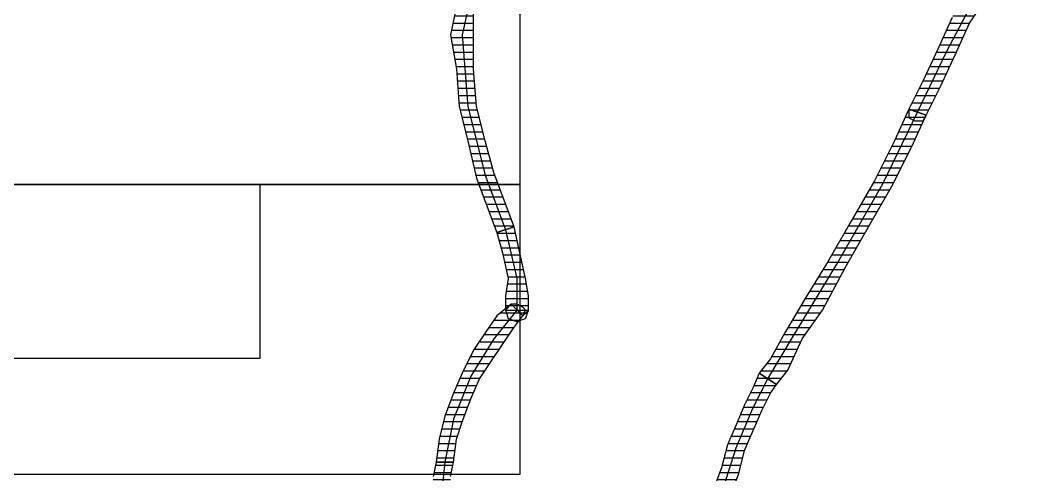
# Model space of a CAD drawing. Header units: millimetres. Extents: x 11489 to 12006, y 36725 to 37730.
# Drawn here: x 11715.71 to 11733.26, y 37620.44 to 37628.28 of the extents above; entities that cross this region are included whole.
import ezdxf

# ---------------------------------------------------------------- set-up
doc = ezdxf.new("R2010")
doc.units = ezdxf.units.MM
doc.layers.add('Kıtc-002 Çizgi', color=7, linetype='Continuous')
doc.layers.add('OC-Mutfak_Ekipman', color=252, linetype='Continuous')
pattern_1 = [(360, (-19413.11011, 29189.02214), (1e-16, 0.125), [25])]

# ---------------------------------------------------------------- blocks, each defined once
blk = doc.blocks.new('A$C30900C96')
at = {"layer": 'Kıtc-002 Çizgi'}
for points in [[(0, 7.916), (120, 7.916), (120, 92.916), (0, 92.916)], [(0, 2.916), (120, 2.916), (120, 7.916), (0, 7.916)], [(4.49, 7.916), (115.51, 7.916), (115.51, 4.916), (4.49, 4.916)]]:
    blk.add_lwpolyline(points, close=True, dxfattribs=at)
blk = doc.blocks.new('A$C0b4f8896')
at = {"ltscale": 30}
h = blk.add_hatch(dxfattribs=at)
h.set_pattern_fill('DC_LINES', color=256, scale=0.1, style=0)
h.set_pattern_definition(pattern_1)
edge = h.paths.add_edge_path(flags=0)
edge.add_line((54.244, 20.78), (54.095, 20.483))
edge.add_line((54.095, 20.483), (53.996, 20.235))
edge.add_line((53.996, 20.235), (53.897, 19.988))
edge.add_line((53.897, 19.988), (53.797, 19.79))
edge.add_line((53.797, 19.79), (53.698, 19.543))
edge.add_line((53.698, 19.543), (53.648, 19.246))
edge.add_line((53.648, 19.246), (53.648, 18.999))
edge.add_line((53.648, 18.999), (53.599, 18.751))
edge.add_line((53.599, 18.751), (53.897, 18.751))
edge.add_line((53.897, 18.751), (53.946, 18.999))
edge.add_line((53.946, 18.999), (53.946, 19.246))
edge.add_line((53.946, 19.246), (53.996, 19.444))
edge.add_line((53.996, 19.444), (54.095, 19.691))
edge.add_line((54.095, 19.691), (54.195, 19.889))
edge.add_line((54.195, 19.889), (54.294, 20.137))
edge.add_line((54.294, 20.137), (54.393, 20.384))
edge.add_line((54.393, 20.384), (54.542, 20.582))
h = blk.add_hatch(dxfattribs=at)
h.set_pattern_fill('DC_LINES', color=256, scale=0.1, style=0)
h.set_pattern_definition(pattern_1)
edge = h.paths.add_edge_path(flags=0)
edge.add_line((53.897, 18.751), (53.946, 18.999))
edge.add_line((53.946, 18.999), (53.946, 19.246))
edge.add_line((53.946, 19.246), (53.996, 19.444))
edge.add_line((53.996, 19.444), (54.095, 19.691))
edge.add_line((54.095, 19.691), (54.195, 19.889))
edge.add_line((54.195, 19.889), (54.294, 20.137))
edge.add_line((54.294, 20.137), (54.393, 20.384))
edge.add_line((54.393, 20.384), (54.542, 20.582))
edge.add_line((54.542, 20.582), (54.244, 20.78))
edge.add_line((54.244, 20.78), (54.095, 20.483))
edge.add_line((54.095, 20.483), (53.996, 20.235))
edge.add_line((53.996, 20.235), (53.897, 19.988))
edge.add_line((53.897, 19.988), (53.797, 19.79))
edge.add_line((53.797, 19.79), (53.698, 19.543))
edge.add_line((53.698, 19.543), (53.648, 19.246))
edge.add_line((53.648, 19.246), (53.648, 18.999))
edge.add_line((53.648, 18.999), (53.599, 18.751))
h = blk.add_hatch(dxfattribs=at)
h.set_pattern_fill('DC_LINES', color=256, scale=0.1, style=0)
h.set_pattern_definition(pattern_1)
edge = h.paths.add_edge_path(flags=0)
edge.add_line((48.333, 17.218), (48.432, 17.465))
edge.add_line((48.432, 17.465), (48.581, 17.762))
edge.add_line((48.581, 17.762), (48.73, 18.108))
edge.add_line((48.73, 18.108), (48.879, 18.454))
edge.add_line((48.879, 18.454), (48.979, 18.851))
edge.add_line((48.979, 18.851), (49.128, 19.246))
edge.add_line((49.128, 19.246), (49.227, 19.593))
edge.add_line((49.227, 19.593), (49.327, 19.889))
edge.add_line((49.327, 19.889), (49.029, 19.988))
edge.add_line((49.029, 19.988), (48.929, 19.691))
edge.add_line((48.929, 19.691), (48.83, 19.345))
edge.add_line((48.83, 19.345), (48.681, 18.949))
edge.add_line((48.681, 18.949), (48.581, 18.554))
edge.add_line((48.581, 18.554), (48.432, 18.207))
edge.add_line((48.432, 18.207), (48.283, 17.86))
edge.add_line((48.283, 17.86), (48.134, 17.563))
edge.add_line((48.134, 17.563), (48.035, 17.415))
h = blk.add_hatch(dxfattribs=at)
h.set_pattern_fill('DC_LINES', color=256, scale=0.1, style=0)
h.set_pattern_definition(pattern_1)
edge = h.paths.add_edge_path(flags=0)
edge.add_line((52.704, 16.129), (52.605, 16.03))
edge.add_line((52.605, 16.03), (52.853, 16.229))
edge.add_line((52.853, 16.229), (53.052, 16.524))
edge.add_line((53.052, 16.524), (53.251, 16.821))
edge.add_line((53.251, 16.821), (53.449, 17.218))
edge.add_line((53.449, 17.218), (53.599, 17.563))
edge.add_line((53.599, 17.563), (53.747, 17.96))
edge.add_line((53.747, 17.96), (53.847, 18.355))
edge.add_line((53.847, 18.355), (53.897, 18.751))
edge.add_line((53.897, 18.751), (53.599, 18.751))
edge.add_line((53.599, 18.751), (53.549, 18.355))
edge.add_line((53.549, 18.355), (53.449, 18.059))
edge.add_line((53.449, 18.059), (53.3, 17.663))
edge.add_line((53.3, 17.663), (53.151, 17.316))
edge.add_line((53.151, 17.316), (52.953, 17.02))
edge.add_line((52.953, 17.02), (52.754, 16.723))
edge.add_line((52.754, 16.723), (52.555, 16.426))
edge.add_line((52.555, 16.426), (52.406, 16.229))
edge.add_line((52.406, 16.229), (52.307, 16.129))
edge.add_line((52.307, 16.129), (52.406, 16.229))
edge.add_line((52.406, 16.229), (52.357, 16.129))
edge.add_line((52.357, 16.129), (52.406, 16.079))
edge.add_line((52.406, 16.079), (52.506, 16.03))
edge.add_line((52.506, 16.03), (52.605, 16.03))
h = blk.add_hatch(dxfattribs=at)
h.set_pattern_fill('DC_LINES', color=256, scale=0.1, style=0)
h.set_pattern_definition(pattern_1)
edge = h.paths.add_edge_path(flags=0)
edge.add_line((53.599, 18.751), (53.549, 18.355))
edge.add_line((53.549, 18.355), (53.449, 18.059))
edge.add_line((53.449, 18.059), (53.3, 17.663))
edge.add_line((53.3, 17.663), (53.151, 17.316))
edge.add_line((53.151, 17.316), (52.953, 17.02))
edge.add_line((52.953, 17.02), (52.754, 16.723))
edge.add_line((52.754, 16.723), (52.555, 16.426))
edge.add_line((52.555, 16.426), (52.406, 16.229))
edge.add_line((52.406, 16.229), (52.605, 16.03))
edge.add_line((52.605, 16.03), (52.853, 16.229))
edge.add_line((52.853, 16.229), (53.052, 16.524))
edge.add_line((53.052, 16.524), (53.251, 16.821))
edge.add_line((53.251, 16.821), (53.449, 17.218))
edge.add_line((53.449, 17.218), (53.599, 17.563))
edge.add_line((53.599, 17.563), (53.747, 17.96))
edge.add_line((53.747, 17.96), (53.847, 18.355))
edge.add_line((53.847, 18.355), (53.897, 18.751))
h = blk.add_hatch(dxfattribs=at)
h.set_pattern_fill('DC_LINES', color=256, scale=0.1, style=0)
h.set_pattern_definition(pattern_1)
edge = h.paths.add_edge_path(flags=0)
edge.add_line((45.75, 12.666), (45.998, 13.21))
edge.add_line((45.998, 13.21), (46.346, 13.902))
edge.add_line((46.346, 13.902), (46.743, 14.596))
edge.add_line((46.743, 14.596), (47.141, 15.288))
edge.add_line((47.141, 15.288), (47.538, 15.932))
edge.add_line((47.538, 15.932), (47.886, 16.524))
edge.add_line((47.886, 16.524), (48.134, 16.97))
edge.add_line((48.134, 16.97), (48.333, 17.218))
edge.add_line((48.333, 17.218), (48.035, 17.415))
edge.add_line((48.035, 17.415), (47.836, 17.168))
edge.add_line((47.836, 17.168), (47.588, 16.624))
edge.add_line((47.588, 16.624), (47.24, 16.129))
edge.add_line((47.24, 16.129), (46.843, 15.387))
edge.add_line((46.843, 15.387), (46.445, 14.694))
edge.add_line((46.445, 14.694), (46.048, 14.002))
edge.add_line((46.048, 14.002), (45.7, 13.309))
edge.add_line((45.7, 13.309), (45.452, 12.765))
h = blk.add_hatch(dxfattribs=at)
h.set_pattern_fill('DC_LINES', color=256, scale=0.1, style=0)
h.set_pattern_definition(pattern_1)
edge = h.paths.add_edge_path(flags=0)
edge.add_line((52.406, 16.229), (52.307, 16.129))
edge.add_line((52.307, 16.129), (52.307, 15.882))
edge.add_line((52.307, 15.882), (52.357, 15.585))
edge.add_line((52.357, 15.585), (52.456, 15.14))
edge.add_line((52.456, 15.14), (52.555, 14.694))
edge.add_line((52.555, 14.694), (52.853, 14.793))
edge.add_line((52.853, 14.793), (52.754, 15.14))
edge.add_line((52.754, 15.14), (52.655, 15.585))
edge.add_line((52.655, 15.585), (52.704, 15.882))
edge.add_line((52.704, 15.882), (52.704, 16.129))
edge.add_line((52.704, 16.129), (52.605, 16.03))
edge.add_line((52.605, 16.03), (52.704, 16.129))
edge.add_line((52.704, 16.129), (52.655, 16.277))
edge.add_line((52.655, 16.277), (52.506, 16.327))
edge.add_line((52.506, 16.327), (52.357, 16.277))
edge.add_line((52.357, 16.277), (52.307, 16.129))
h = blk.add_hatch(dxfattribs=at)
h.set_pattern_fill('DC_LINES', color=256, scale=0.1, style=0)
h.set_pattern_definition(pattern_1)
edge = h.paths.add_edge_path(flags=0)
edge.add_line((52.853, 14.793), (52.754, 15.14))
edge.add_line((52.754, 15.14), (52.655, 15.585))
edge.add_line((52.655, 15.585), (52.704, 15.882))
edge.add_line((52.704, 15.882), (52.704, 16.129))
edge.add_line((52.704, 16.129), (52.307, 16.129))
edge.add_line((52.307, 16.129), (52.307, 15.882))
edge.add_line((52.307, 15.882), (52.357, 15.585))
edge.add_line((52.357, 15.585), (52.456, 15.14))
edge.add_line((52.456, 15.14), (52.555, 14.694))
h = blk.add_hatch(dxfattribs=at)
h.set_pattern_fill('DC_LINES', color=256, scale=0.1, style=0)
h.set_pattern_definition(pattern_1)
edge = h.paths.add_edge_path(flags=0)
edge.add_line((52.555, 14.694), (52.704, 14.299))
edge.add_line((52.704, 14.299), (52.903, 13.754))
edge.add_line((52.903, 13.754), (53.052, 13.21))
edge.add_line((53.052, 13.21), (53.201, 12.616))
edge.add_line((53.201, 12.616), (53.251, 11.974))
edge.add_line((53.251, 11.974), (53.251, 11.38))
edge.add_line((53.251, 11.38), (53.251, 10.885))
edge.add_line((53.251, 10.885), (53.102, 10.588))
edge.add_line((53.102, 10.588), (53.4, 10.39))
edge.add_line((53.4, 10.39), (53.549, 10.885))
edge.add_line((53.549, 10.885), (53.648, 11.38))
edge.add_line((53.648, 11.38), (53.549, 11.974))
edge.add_line((53.549, 11.974), (53.499, 12.616))
edge.add_line((53.499, 12.616), (53.35, 13.21))
edge.add_line((53.35, 13.21), (53.201, 13.854))
edge.add_line((53.201, 13.854), (53.002, 14.397))
edge.add_line((53.002, 14.397), (52.853, 14.793))
h = blk.add_hatch(dxfattribs=at)
h.set_pattern_fill('DC_LINES', color=256, scale=0.1, style=0)
h.set_pattern_definition(pattern_1)
edge = h.paths.add_edge_path(flags=0)
edge.add_line((53.4, 10.489), (53.4, 10.39))
edge.add_line((53.4, 10.39), (53.549, 10.885))
edge.add_line((53.549, 10.885), (53.648, 11.38))
edge.add_line((53.648, 11.38), (53.549, 11.974))
edge.add_line((53.549, 11.974), (53.499, 12.616))
edge.add_line((53.499, 12.616), (53.35, 13.21))
edge.add_line((53.35, 13.21), (53.201, 13.854))
edge.add_line((53.201, 13.854), (53.002, 14.397))
edge.add_line((53.002, 14.397), (52.853, 14.793))
edge.add_line((52.853, 14.793), (52.555, 14.694))
edge.add_line((52.555, 14.694), (52.704, 14.299))
edge.add_line((52.704, 14.299), (52.903, 13.754))
edge.add_line((52.903, 13.754), (53.052, 13.21))
edge.add_line((53.052, 13.21), (53.201, 12.616))
edge.add_line((53.201, 12.616), (53.251, 11.974))
edge.add_line((53.251, 11.974), (53.251, 11.38))
edge.add_line((53.251, 11.38), (53.251, 10.885))
edge.add_line((53.251, 10.885), (53.102, 10.588))
edge.add_line((53.102, 10.588), (53.102, 10.489))
edge.add_line((53.102, 10.489), (53.102, 10.588))
edge.add_line((53.102, 10.588), (53.102, 10.439))
edge.add_line((53.102, 10.439), (53.151, 10.341))
edge.add_line((53.151, 10.341), (53.3, 10.291))
edge.add_line((53.3, 10.291), (53.4, 10.39))
h = blk.add_hatch(dxfattribs=at)
h.set_pattern_fill('DC_LINES', color=256, scale=0.1, style=0)
h.set_pattern_definition(pattern_1)
edge = h.paths.add_edge_path(flags=0)
edge.add_line((43.713, 9.252), (43.713, 9.202))
edge.add_line((43.713, 9.202), (43.912, 9.45))
edge.add_line((43.912, 9.45), (44.16, 9.697))
edge.add_line((44.16, 9.697), (44.409, 10.093))
edge.add_line((44.409, 10.093), (44.707, 10.538))
edge.add_line((44.707, 10.538), (45.005, 11.083))
edge.add_line((45.005, 11.083), (45.253, 11.627))
edge.add_line((45.253, 11.627), (45.502, 12.171))
edge.add_line((45.502, 12.171), (45.75, 12.666))
edge.add_line((45.75, 12.666), (45.452, 12.765))
edge.add_line((45.452, 12.765), (45.204, 12.271))
edge.add_line((45.204, 12.271), (44.955, 11.726))
edge.add_line((44.955, 11.726), (44.707, 11.182))
edge.add_line((44.707, 11.182), (44.409, 10.736))
edge.add_line((44.409, 10.736), (44.111, 10.291))
edge.add_line((44.111, 10.291), (43.862, 9.896))
edge.add_line((43.862, 9.896), (43.713, 9.647))
edge.add_line((43.713, 9.647), (43.515, 9.499))
edge.add_line((43.515, 9.499), (43.515, 9.45))
h = blk.add_hatch(dxfattribs=at)
h.set_pattern_fill('DC_LINES', color=256, scale=0.1, style=0)
h.set_pattern_definition(pattern_1)
edge = h.paths.add_edge_path(flags=0)
edge.add_line((45.452, 12.765), (45.204, 12.271))
edge.add_line((45.204, 12.271), (44.955, 11.726))
edge.add_line((44.955, 11.726), (44.707, 11.182))
edge.add_line((44.707, 11.182), (44.409, 10.736))
edge.add_line((44.409, 10.736), (44.111, 10.291))
edge.add_line((44.111, 10.291), (43.862, 9.896))
edge.add_line((43.862, 9.896), (43.713, 9.647))
edge.add_line((43.713, 9.647), (43.515, 9.499))
edge.add_line((43.515, 9.499), (43.713, 9.202))
edge.add_line((43.713, 9.202), (43.912, 9.45))
edge.add_line((43.912, 9.45), (44.16, 9.697))
edge.add_line((44.16, 9.697), (44.409, 10.093))
edge.add_line((44.409, 10.093), (44.707, 10.538))
edge.add_line((44.707, 10.538), (45.005, 11.083))
edge.add_line((45.005, 11.083), (45.253, 11.627))
edge.add_line((45.253, 11.627), (45.502, 12.171))
edge.add_line((45.502, 12.171), (45.75, 12.666))
for p, q in [((48.83, 19.345), (48.681, 18.949)), ((48.979, 19.296), (48.73, 18.504)), ((48.979, 18.851), (49.128, 19.246)), ((53.747, 18.751), (53.797, 19.246)), ((53.648, 18.999), (53.599, 18.751)), ((53.648, 18.999), (53.599, 18.751)), ((53.897, 18.751), (53.946, 18.999)), ((53.897, 18.751), (53.946, 18.999)), ((48.681, 18.949), (48.581, 18.554)), ((48.879, 18.454), (48.979, 18.851)), ((53.599, 18.751), (53.549, 18.355)), ((53.599, 18.751), (53.549, 18.355)), ((53.599, 18.751), (53.599, 18.751)), ((53.897, 18.751), (53.599, 18.751)), ((53.599, 18.751), (53.599, 18.751)), ((53.897, 18.751), (53.599, 18.751)), ((53.599, 18.009), (53.747, 18.751)), ((53.599, 18.751), (53.897, 18.751)), ((53.599, 18.751), (53.599, 18.751)), ((53.599, 18.751), (53.897, 18.751)), ((53.847, 18.355), (53.897, 18.751)), ((53.847, 18.355), (53.897, 18.751)), ((53.897, 18.751), (53.897, 18.751)), ((53.897, 18.751), (53.897, 18.751)), ((53.897, 18.751), (53.897, 18.751)), ((48.581, 18.554), (48.432, 18.207)), ((48.73, 18.504), (48.432, 17.812)), ((48.73, 18.108), (48.879, 18.454)), ((53.549, 18.355), (53.449, 18.059)), ((53.549, 18.355), (53.449, 18.059)), ((53.747, 17.96), (53.847, 18.355)), ((53.747, 17.96), (53.847, 18.355)), ((48.432, 18.207), (48.283, 17.86)), ((48.581, 17.762), (48.73, 18.108)), ((53.449, 18.059), (53.3, 17.663)), ((53.449, 18.059), (53.3, 17.663)), ((53.3, 17.267), (53.599, 18.009)), ((53.599, 17.563), (53.747, 17.96)), ((53.599, 17.563), (53.747, 17.96)), ((48.283, 17.86), (48.134, 17.563)), ((48.432, 17.812), (48.184, 17.316)), ((48.432, 17.465), (48.581, 17.762)), ((48.134, 17.563), (48.035, 17.415)), ((53.3, 17.663), (53.151, 17.316)), ((53.3, 17.663), (53.151, 17.316)), ((53.449, 17.218), (53.599, 17.563)), ((53.449, 17.218), (53.599, 17.563)), ((48.035, 17.415), (47.836, 17.168)), ((48.333, 17.218), (48.035, 17.415)), ((48.035, 17.415), (48.035, 17.415)), ((48.035, 17.415), (48.333, 17.218)), ((48.333, 17.218), (48.432, 17.465)), ((48.184, 17.316), (47.737, 16.574)), ((48.134, 16.97), (48.333, 17.218)), ((48.333, 17.218), (48.333, 17.218)), ((48.333, 17.218), (48.333, 17.218)), ((52.903, 16.624), (53.3, 17.267)), ((53.151, 17.316), (52.953, 17.02)), ((53.151, 17.316), (52.953, 17.02)), ((53.251, 16.821), (53.449, 17.218)), ((53.251, 16.821), (53.449, 17.218)), ((47.836, 17.168), (47.588, 16.624)), ((47.886, 16.524), (48.134, 16.97)), ((52.953, 17.02), (52.754, 16.723)), ((52.953, 17.02), (52.754, 16.723)), ((52.754, 16.723), (52.555, 16.426)), ((52.754, 16.723), (52.555, 16.426)), ((53.052, 16.524), (53.251, 16.821)), ((53.052, 16.524), (53.251, 16.821)), ((47.737, 16.574), (46.992, 15.338)), ((47.588, 16.624), (47.24, 16.129)), ((47.538, 15.932), (47.886, 16.524)), ((52.506, 16.129), (52.903, 16.624)), ((52.853, 16.229), (53.052, 16.524)), ((52.853, 16.229), (53.052, 16.524)), ((52.506, 16.327), (52.357, 16.277)), ((52.555, 16.426), (52.406, 16.229)), ((52.555, 16.426), (52.406, 16.229)), ((52.655, 16.277), (52.506, 16.327)), ((52.357, 16.277), (52.307, 16.129)), ((52.406, 16.229), (52.307, 16.129)), ((52.307, 16.129), (52.406, 16.229)), ((52.406, 16.229), (52.307, 16.129)), ((52.307, 16.129), (52.406, 16.229)), ((52.406, 16.229), (52.357, 16.129)), ((52.406, 16.229), (52.605, 16.03)), ((52.406, 16.229), (52.406, 16.229)), ((52.605, 16.03), (52.853, 16.229)), ((52.605, 16.03), (52.853, 16.229)), ((52.704, 16.129), (52.655, 16.277)), ((47.24, 16.129), (46.843, 15.387)), ((52.307, 16.129), (52.307, 15.882)), ((52.704, 16.129), (52.307, 16.129)), ((52.307, 16.129), (52.307, 15.882)), ((52.357, 16.129), (52.406, 16.079)), ((52.406, 16.079), (52.506, 16.03)), ((52.506, 15.585), (52.506, 16.129)), ((52.506, 16.03), (52.605, 16.03)), ((52.704, 16.129), (52.605, 16.03)), ((52.605, 16.03), (52.704, 16.129)), ((52.704, 16.129), (52.605, 16.03)), ((52.605, 16.03), (52.704, 16.129)), ((52.704, 16.129), (52.704, 16.129)), ((52.704, 15.882), (52.704, 16.129)), ((52.704, 15.882), (52.704, 16.129)), ((47.141, 15.288), (47.538, 15.932)), ((52.307, 15.882), (52.357, 15.585)), ((52.307, 15.882), (52.357, 15.585)), ((52.655, 15.585), (52.704, 15.882)), ((52.655, 15.585), (52.704, 15.882)), ((52.357, 15.585), (52.456, 15.14)), ((52.357, 15.585), (52.456, 15.14)), ((52.704, 14.744), (52.506, 15.585)), ((52.754, 15.14), (52.655, 15.585)), ((52.754, 15.14), (52.655, 15.585)), ((46.992, 15.338), (46.197, 13.952)), ((46.843, 15.387), (46.445, 14.694)), ((46.743, 14.596), (47.141, 15.288)), ((52.456, 15.14), (52.555, 14.694)), ((52.456, 15.14), (52.555, 14.694)), ((52.853, 14.793), (52.754, 15.14)), ((52.853, 14.793), (52.754, 15.14)), ((52.853, 14.793), (52.555, 14.694)), ((52.853, 14.793), (52.555, 14.694)), ((52.555, 14.694), (52.853, 14.793)), ((52.555, 14.694), (52.853, 14.793)), ((53.052, 13.804), (52.704, 14.744)), ((53.002, 14.397), (52.853, 14.793)), ((52.853, 14.793), (52.853, 14.793)), ((53.002, 14.397), (52.853, 14.793)), ((52.853, 14.793), (52.853, 14.793)), ((52.853, 14.793), (52.853, 14.793)), ((46.445, 14.694), (46.048, 14.002)), ((46.346, 13.902), (46.743, 14.596)), ((52.555, 14.694), (52.555, 14.694)), ((52.555, 14.694), (52.704, 14.299)), ((52.555, 14.694), (52.555, 14.694)), ((52.555, 14.694), (52.704, 14.299)), ((52.555, 14.694), (52.555, 14.694)), ((53.201, 13.854), (53.002, 14.397)), ((53.201, 13.854), (53.002, 14.397)), ((52.704, 14.299), (52.903, 13.754)), ((52.704, 14.299), (52.903, 13.754)), ((46.197, 13.952), (45.601, 12.715)), ((46.048, 14.002), (45.7, 13.309)), ((45.998, 13.21), (46.346, 13.902)), ((52.903, 13.754), (53.052, 13.21)), ((52.903, 13.754), (53.052, 13.21)), ((53.35, 12.616), (53.052, 13.804)), ((53.35, 13.21), (53.201, 13.854)), ((53.35, 13.21), (53.201, 13.854)), ((45.7, 13.309), (45.452, 12.765)), ((45.75, 12.666), (45.998, 13.21)), ((53.052, 13.21), (53.201, 12.616)), ((53.052, 13.21), (53.201, 12.616)), ((53.499, 12.616), (53.35, 13.21)), ((53.499, 12.616), (53.35, 13.21)), ((45.502, 12.863), (45.452, 12.765)), ((45.651, 12.863), (45.502, 12.863)), ((45.75, 12.814), (45.651, 12.863)), ((45.75, 12.666), (45.75, 12.814)), ((45.601, 12.715), (45.104, 11.677)), ((45.452, 12.765), (45.204, 12.271)), ((45.452, 12.765), (45.204, 12.271)), ((45.75, 12.666), (45.452, 12.765)), ((45.75, 12.666), (45.452, 12.765)), ((45.452, 12.765), (45.452, 12.765)), ((45.452, 12.765), (45.452, 12.765)), ((45.452, 12.765), (45.75, 12.666)), ((45.452, 12.765), (45.75, 12.666)), ((45.502, 12.171), (45.75, 12.666)), ((45.502, 12.171), (45.75, 12.666)), ((45.75, 12.666), (45.75, 12.666)), ((45.75, 12.666), (45.75, 12.666)), ((45.75, 12.666), (45.75, 12.666)), ((53.201, 12.616), (53.251, 11.974)), ((53.201, 12.616), (53.251, 11.974)), ((53.449, 11.38), (53.35, 12.616)), ((53.549, 11.974), (53.499, 12.616)), ((53.549, 11.974), (53.499, 12.616)), ((45.204, 12.271), (44.955, 11.726)), ((45.204, 12.271), (44.955, 11.726)), ((45.253, 11.627), (45.502, 12.171)), ((45.253, 11.627), (45.502, 12.171)), ((53.251, 11.974), (53.251, 11.38)), ((53.251, 11.974), (53.251, 11.38)), ((53.648, 11.38), (53.549, 11.974)), ((53.648, 11.38), (53.549, 11.974)), ((45.104, 11.677), (44.558, 10.638)), ((44.955, 11.726), (44.707, 11.182)), ((44.955, 11.726), (44.707, 11.182)), ((45.005, 11.083), (45.253, 11.627)), ((45.005, 11.083), (45.253, 11.627)), ((53.251, 10.489), (53.449, 11.38)), ((53.251, 11.38), (53.251, 10.885)), ((53.251, 11.38), (53.251, 10.885)), ((53.549, 10.885), (53.648, 11.38)), ((53.549, 10.885), (53.648, 11.38)), ((44.707, 11.182), (44.409, 10.736)), ((44.707, 11.182), (44.409, 10.736))]:
    blk.add_line(p, q, dxfattribs=at)

msp = doc.modelspace()

# ---------------------------------------------------------------- block references
at = {"layer": 'Kıtc-002 Çizgi'}
msp.add_blockref('A$C30900C96', (11604.326, 37617.534), dxfattribs=at)
at = {"layer": 'OC-Mutfak_Ekipman', "linetype": 'Continuous', "rotation": 180}
msp.add_blockref('A$C0b4f8896', (11776.773, 37639.412), dxfattribs=at)

doc.saveas('drawing.dxf')
